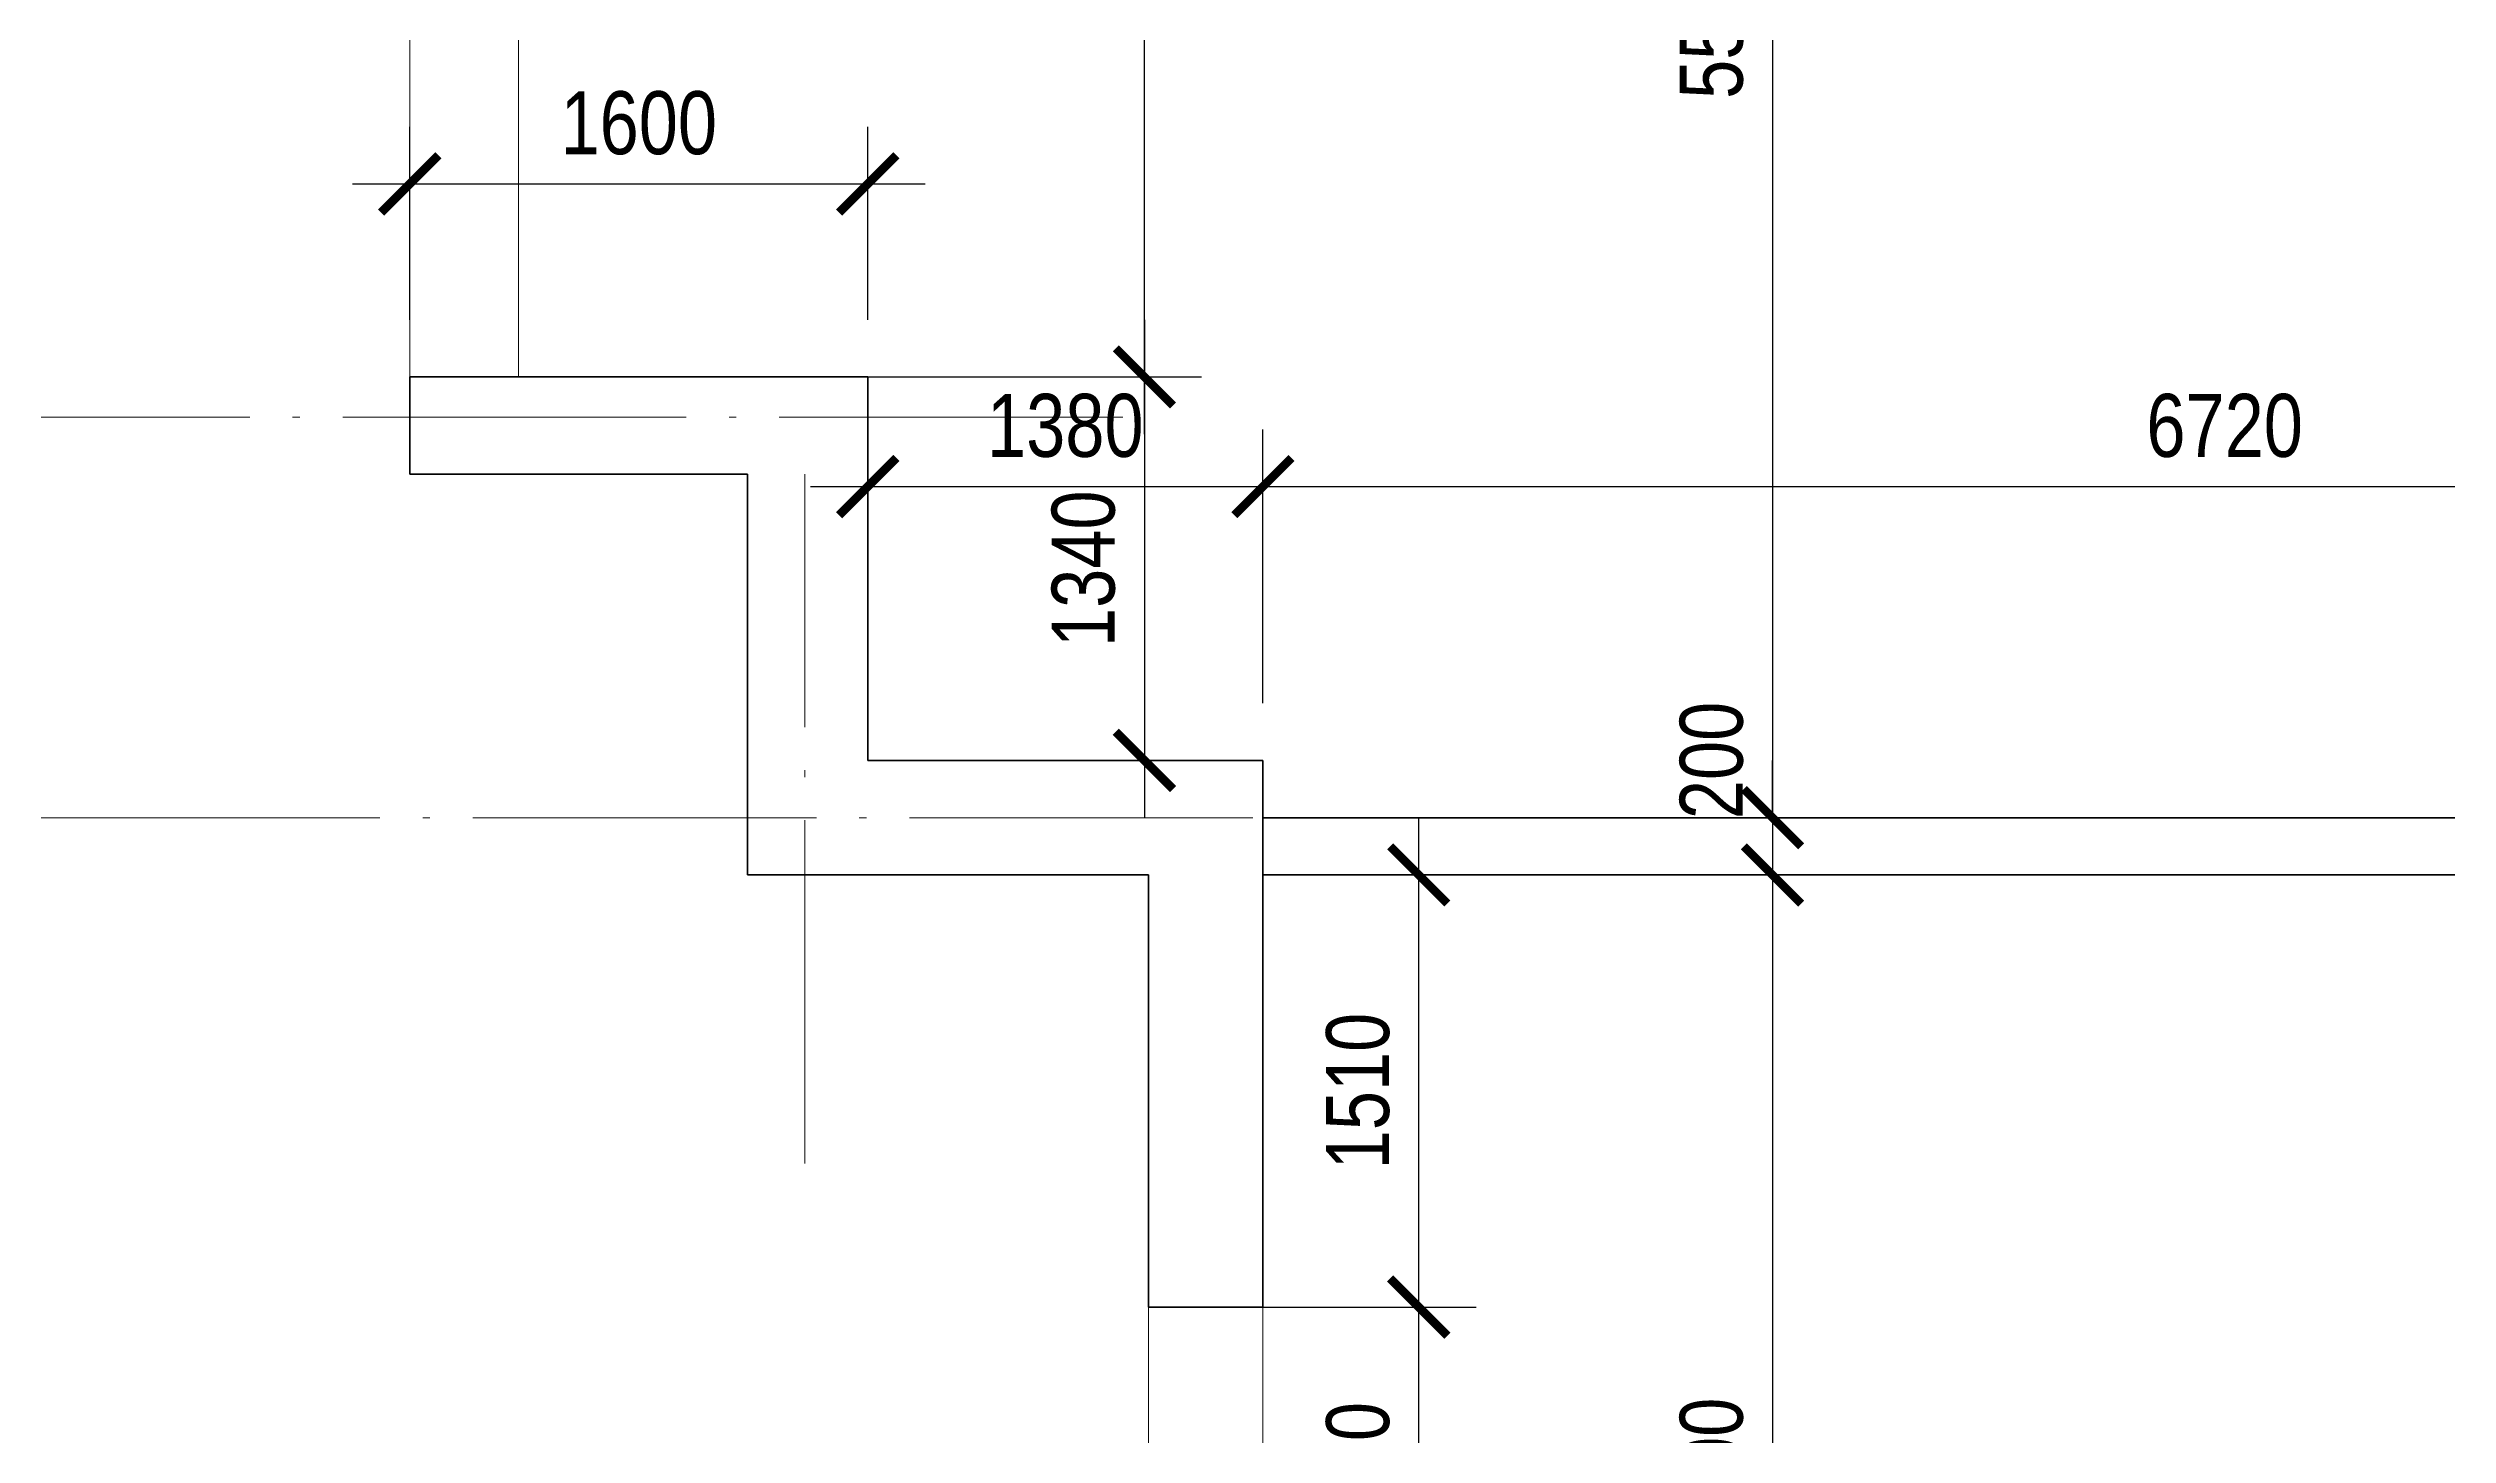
# Model space of a CAD drawing. Extents: x 4838367 to 4880367, y 1370221 to 1442915.
# Drawn here: x 4846751 to 4855135, y 1385096 to 1389942 of the extents above; entities that cross this region are included whole.
import ezdxf

# ---------------------------------------------------------------- set-up
doc = ezdxf.new("R2010")
doc.units = 0
doc.header["$MEASUREMENT"] = 0
doc.linetypes.add('ACAD_ISO04W100', pattern=[30.5, 24, -3, 0.5, -3])
doc.layers.get('0').update_dxf_attribs({"linetype": 'CONTINUOUS'})
doc.layers.get('DEFPOINTS').update_dxf_attribs({"linetype": 'CONTINUOUS'})
doc.layers.add('АР2-0_121-03_ТЕКСТ', color=121, linetype='CONTINUOUS')
doc.layers.add('ОСИ', color=30, linetype='ACAD_ISO04W100')
for name, color, linetype, lineweight in [('окна', 120, 'CONTINUOUS', 15), ('перегородки', 43, 'CONTINUOUS', 40), ('размеры внутрен', 133, 'CONTINUOUS', 25), ('стены', 7, 'CONTINUOUS', 60)]:
    doc.layers.add(name, color=color, linetype=linetype, lineweight=lineweight)
doc.styles.add('AR220M100', font='arial.ttf', dxfattribs={"width": 0.8, "height": 220})
doc.dimstyles.new('100', dxfattribs={"dimtxt": 1, "dimasz": 200, "dimexe": 200, "dimexo": 200, "dimgap": 100, "dimtad": 1, "dimdec": 0, "dimrnd": 1, "dimzin": 13, "dimdsep": 46, "dimtxsty": 'AR220M100', "dimblk1": 'ARCHTICK', "dimblk2": 'ARCHTICK', "dimsah": 1, "dimcen": 100, "dimdle": 200, "dimclrd": 256, "dimclre": 256, "dimclrt": 256, "dimadec": 0, "dimazin": 0, "dimtfac": 1, "dimtdec": 0, "dimtofl": 0, "dimtmove": 1, "dimatfit": 3, "dimldrblk": 'ARCHTICK', "dimfxl": 200, "dimtolj": 1, "dimtzin": 13, "dimlwd": -1, "dimlwe": -1, "dimarcsym": 0})

# ---------------------------------------------------------------- blocks, each defined once
blk = doc.blocks.new('_ARCHTICK')
at = {"color": 0, "linetype": 'ByBlock', "const_width": 0.15}
blk.add_lwpolyline([(-0.5, -0.5), (0.5, 0.5)], dxfattribs=at)
blk = doc.blocks.new('*D85')
at = {"layer": 'DEFPOINTS', "color": 0, "transparency": 16777216}
for p in [(4852724.8, 1392822.9), (4852724.8, 1387252.9), (4852775.6, 1387252.9)]:
    blk.add_point(p, dxfattribs=at)
at = {"layer": 'размеры внутрен', "transparency": 16777216}
for p, q in [((4852775.6, 1393022.9), (4852775.6, 1387052.9)), ((4852924.8, 1392822.9), (4852975.6, 1392822.9)), ((4852924.8, 1387252.9), (4852975.6, 1387252.9))]:
    blk.add_line(p, q, dxfattribs=at)
at = {"layer": 'размеры внутрен', "transparency": 16777216, "xscale": 200, "yscale": 200, "zscale": 200}
for p, rotation in [((4852775.6, 1392822.9), 90), ((4852775.6, 1387252.9), 270)]:
    blk.add_blockref('_ARCHTICK', p, dxfattribs=dict(at, rotation=rotation))
at = {"layer": 'размеры внутрен', "transparency": 16777216, "insert": (4852563.2, 1390037.9), "char_height": 220, "attachment_point": 5, "rotation": 90, "style": 'AR220M100'}
blk.add_mtext('\\A1;5570', dxfattribs=at)
blk = doc.blocks.new('*D86')
at = {"layer": 'DEFPOINTS', "color": 0, "transparency": 16777216}
for p in [(4852775.6, 1387052.9), (4852775.6, 1382852.9), (4852775.6, 1382852.9)]:
    blk.add_point(p, dxfattribs=at)
at = {"layer": 'размеры внутрен', "transparency": 16777216}
for p, q in [((4852775.6, 1387252.9), (4852775.6, 1382652.9)), ((4852575.6, 1387052.9), (4852575.6, 1387052.9)), ((4852575.6, 1382852.9), (4852575.6, 1382852.9))]:
    blk.add_line(p, q, dxfattribs=at)
at = {"layer": 'размеры внутрен', "transparency": 16777216, "xscale": 200, "yscale": 200, "zscale": 200}
for p, rotation in [((4852775.6, 1387052.9), 90), ((4852775.6, 1382852.9), 270)]:
    blk.add_blockref('_ARCHTICK', p, dxfattribs=dict(at, rotation=rotation))
at = {"layer": 'размеры внутрен', "transparency": 16777216, "insert": (4852563.2, 1384952.9), "char_height": 220, "attachment_point": 5, "rotation": 90, "style": 'AR220M100'}
blk.add_mtext('\\A1;4200', dxfattribs=at)
blk = doc.blocks.new('*D94')
at = {"layer": 'DEFPOINTS', "color": 0, "transparency": 16777216}
for p in [(4848015, 1391882.9), (4850581.5, 1391882.9), (4848015, 1388792.9)]:
    blk.add_point(p, dxfattribs=at)
at = {"layer": 'размеры внутрен', "transparency": 16777216}
for p, q in [((4850581.5, 1388592.9), (4850581.5, 1392082.9)), ((4848215, 1391882.9), (4850781.5, 1391882.9)), ((4848215, 1388792.9), (4850781.5, 1388792.9))]:
    blk.add_line(p, q, dxfattribs=at)
at = {"layer": 'размеры внутрен', "transparency": 16777216, "xscale": 200, "yscale": 200, "zscale": 200}
for p, rotation in [((4850581.5, 1391882.9), 90), ((4850581.5, 1388792.9), 270)]:
    blk.add_blockref('_ARCHTICK', p, dxfattribs=dict(at, rotation=rotation))
at = {"layer": 'размеры внутрен', "transparency": 16777216, "insert": (4850369.1, 1390337.9), "char_height": 220, "attachment_point": 5, "rotation": 90, "style": 'AR220M100'}
blk.add_mtext('\\A1;3090', dxfattribs=at)
blk = doc.blocks.new('*D103')
at = {"layer": 'DEFPOINTS', "color": 0, "transparency": 16777216}
for p in [(4849615, 1388792.9), (4849615, 1387452.9), (4850581.5, 1387452.9)]:
    blk.add_point(p, dxfattribs=at)
at = {"layer": 'размеры внутрен', "transparency": 16777216}
for p, q in [((4850581.5, 1388992.9), (4850581.5, 1387252.9)), ((4849815, 1388792.9), (4850781.5, 1388792.9)), ((4849815, 1387452.9), (4850781.5, 1387452.9))]:
    blk.add_line(p, q, dxfattribs=at)
at = {"layer": 'размеры внутрен', "transparency": 16777216, "xscale": 200, "yscale": 200, "zscale": 200}
for p, rotation in [((4850581.5, 1388792.9), 90), ((4850581.5, 1387452.9), 270)]:
    blk.add_blockref('_ARCHTICK', p, dxfattribs=dict(at, rotation=rotation))
at = {"layer": 'размеры внутрен', "transparency": 16777216, "insert": (4850369.1, 1388122.9), "char_height": 220, "attachment_point": 5, "rotation": 90, "style": 'AR220M100'}
blk.add_mtext('\\A1;1340', dxfattribs=at)
blk = doc.blocks.new('*D105')
at = {"layer": 'DEFPOINTS', "color": 0, "transparency": 16777216}
for p in [(4849615, 1389467.2), (4848015, 1388792.9), (4849615, 1388792.9)]:
    blk.add_point(p, dxfattribs=at)
at = {"layer": 'размеры внутрен', "transparency": 16777216}
for p, q in [((4848015, 1388992.9), (4848015, 1389667.2)), ((4849615, 1388992.9), (4849615, 1389667.2)), ((4847815, 1389467.2), (4849815, 1389467.2))]:
    blk.add_line(p, q, dxfattribs=at)
at = {"layer": 'размеры внутрен', "transparency": 16777216, "xscale": 200, "yscale": 200, "zscale": 200, "rotation": 180}
blk.add_blockref('_ARCHTICK', (4848015, 1389467.2), dxfattribs=at)
at = {"layer": 'размеры внутрен', "transparency": 16777216, "xscale": 200, "yscale": 200, "zscale": 200}
blk.add_blockref('_ARCHTICK', (4849615, 1389467.2), dxfattribs=at)
at = {"layer": 'размеры внутрен', "transparency": 16777216, "insert": (4848815, 1389679.6), "char_height": 220, "attachment_point": 5, "style": 'AR220M100'}
blk.add_mtext('\\A1;1600', dxfattribs=at)
blk = doc.blocks.new('*D120')
at = {"layer": 'DEFPOINTS', "color": 0, "transparency": 16777216}
for p in [(4850595.2, 1385542.9), (4851540, 1385542.9), (4850595.2, 1384332.9)]:
    blk.add_point(p, dxfattribs=at)
at = {"layer": 'АР2-0_121-03_ТЕКСТ', "transparency": 16777216}
for p, q in [((4851540, 1384132.9), (4851540, 1385742.9)), ((4850795.2, 1385542.9), (4851740, 1385542.9)), ((4850795.2, 1384332.9), (4851740, 1384332.9))]:
    blk.add_line(p, q, dxfattribs=at)
at = {"layer": 'АР2-0_121-03_ТЕКСТ', "transparency": 16777216, "xscale": 200, "yscale": 200, "zscale": 200}
for p, rotation in [((4851540, 1385542.9), 90), ((4851540, 1384332.9), 270)]:
    blk.add_blockref('_ARCHTICK', p, dxfattribs=dict(at, rotation=rotation))
at = {"layer": 'АР2-0_121-03_ТЕКСТ', "transparency": 16777216, "insert": (4851327.7, 1384937.9), "char_height": 220, "attachment_point": 5, "rotation": 90, "style": 'AR220M100'}
blk.add_mtext('\\A1;1210', dxfattribs=at)
blk = doc.blocks.new('*D122')
at = {"layer": 'DEFPOINTS', "color": 0, "transparency": 16777216}
for p in [(4850995.2, 1388409.8), (4849615, 1387452.9), (4850995.2, 1387452.9)]:
    blk.add_point(p, dxfattribs=at)
at = {"layer": 'АР2-0_121-03_ТЕКСТ', "transparency": 16777216}
for p, q in [((4849615, 1387652.9), (4849615, 1388609.8)), ((4850995.2, 1387652.9), (4850995.2, 1388609.8)), ((4849415, 1388409.8), (4851195.2, 1388409.8))]:
    blk.add_line(p, q, dxfattribs=at)
at = {"layer": 'АР2-0_121-03_ТЕКСТ', "transparency": 16777216, "xscale": 200, "yscale": 200, "zscale": 200, "rotation": 180}
blk.add_blockref('_ARCHTICK', (4849615, 1388409.8), dxfattribs=at)
at = {"layer": 'АР2-0_121-03_ТЕКСТ', "transparency": 16777216, "xscale": 200, "yscale": 200, "zscale": 200}
blk.add_blockref('_ARCHTICK', (4850995.2, 1388409.8), dxfattribs=at)
at = {"layer": 'АР2-0_121-03_ТЕКСТ', "transparency": 16777216, "insert": (4850305.1, 1388622.2), "char_height": 220, "attachment_point": 5, "style": 'AR220M100'}
blk.add_mtext('\\A1;1380', dxfattribs=at)
blk = doc.blocks.new('*D174')
at = {"layer": 'DEFPOINTS', "color": 0, "transparency": 16777216}
for p in [(4850995.2, 1387052.9), (4851540, 1387052.9), (4850995.2, 1385542.9)]:
    blk.add_point(p, dxfattribs=at)
at = {"layer": 'АР2-0_121-03_ТЕКСТ', "transparency": 16777216}
for p, q in [((4851540, 1385342.9), (4851540, 1387252.9)), ((4851195.2, 1387052.9), (4851740, 1387052.9)), ((4851195.2, 1385542.9), (4851740, 1385542.9))]:
    blk.add_line(p, q, dxfattribs=at)
at = {"layer": 'АР2-0_121-03_ТЕКСТ', "transparency": 16777216, "xscale": 200, "yscale": 200, "zscale": 200}
for p, rotation in [((4851540, 1387052.9), 90), ((4851540, 1385542.9), 270)]:
    blk.add_blockref('_ARCHTICK', p, dxfattribs=dict(at, rotation=rotation))
at = {"layer": 'АР2-0_121-03_ТЕКСТ', "transparency": 16777216, "insert": (4851327.7, 1386297.9), "char_height": 220, "attachment_point": 5, "rotation": 90, "style": 'AR220M100'}
blk.add_mtext('\\A1;1510', dxfattribs=at)
blk = doc.blocks.new('*D192')
at = {"layer": 'DEFPOINTS', "color": 0, "transparency": 16777216}
for p in [(4857715.2, 1388409.8), (4850995.2, 1387452.9), (4857715.2, 1387252.9)]:
    blk.add_point(p, dxfattribs=at)
at = {"layer": 'АР2-0_121-03_ТЕКСТ', "transparency": 16777216}
for p, q in [((4850995.2, 1387652.9), (4850995.2, 1388609.8)), ((4857715.2, 1387452.9), (4857715.2, 1388609.8)), ((4850795.2, 1388409.8), (4857915.2, 1388409.8))]:
    blk.add_line(p, q, dxfattribs=at)
at = {"layer": 'АР2-0_121-03_ТЕКСТ', "transparency": 16777216, "xscale": 200, "yscale": 200, "zscale": 200, "rotation": 180}
blk.add_blockref('_ARCHTICK', (4850995.2, 1388409.8), dxfattribs=at)
at = {"layer": 'АР2-0_121-03_ТЕКСТ', "transparency": 16777216, "xscale": 200, "yscale": 200, "zscale": 200}
blk.add_blockref('_ARCHTICK', (4857715.2, 1388409.8), dxfattribs=at)
at = {"layer": 'АР2-0_121-03_ТЕКСТ', "transparency": 16777216, "insert": (4854355.2, 1388622.1), "char_height": 220, "attachment_point": 5, "style": 'AR220M100'}
blk.add_mtext('\\A1;6720', dxfattribs=at)
blk = doc.blocks.new('*D195')
at = {"layer": 'DEFPOINTS', "color": 0, "transparency": 16777216}
for p in [(4852775.6, 1387252.9), (4852775.6, 1387252.9), (4852775.6, 1387052.9)]:
    blk.add_point(p, dxfattribs=at)
at = {"layer": 'АР2-0_121-03_ТЕКСТ', "transparency": 16777216}
for p, q in [((4852775.6, 1387252.9), (4852775.6, 1387452.9)), ((4852775.6, 1387052.9), (4852775.6, 1386852.9))]:
    blk.add_line(p, q, dxfattribs=at)
at = {"layer": 'АР2-0_121-03_ТЕКСТ', "transparency": 16777216, "xscale": 200, "yscale": 200, "zscale": 200}
for p, rotation in [((4852775.6, 1387252.9), 270), ((4852775.6, 1387052.9), 90)]:
    blk.add_blockref('_ARCHTICK', p, dxfattribs=dict(at, rotation=rotation))
at = {"layer": 'АР2-0_121-03_ТЕКСТ', "transparency": 16777216, "insert": (4852563.2, 1387452.9), "char_height": 220, "attachment_point": 5, "rotation": 90, "style": 'AR220M100'}
blk.add_mtext('\\A1;200', dxfattribs=at)

msp = doc.modelspace()

# ---------------------------------------------------------------- linework, layer by layer
at = {"layer": 'окна'}
for p, q in [((4848015, 1391882.9), (4848015, 1388792.9)), ((4848395, 1391882.9), (4848395, 1388792.9)), ((4850595.2, 1385542.9), (4850595.2, 1384332.9)), ((4850995.2, 1385542.9), (4850995.2, 1384332.9))]:
    msp.add_line(p, q, dxfattribs=at)
at = {"layer": 'ОСИ', "linetype": 'ACAD_ISO04W100', "lineweight": 9, "ltscale": 50}
for p, q in [((4850505.8, 1388652.9), (4842951.9, 1388652.9)), ((4849395, 1386044.3), (4849395, 1388452.9)), ((4857060.4, 1387252.9), (4842951.9, 1387252.9))]:
    msp.add_line(p, q, dxfattribs=at)
at = {"layer": 'перегородки'}
for p, q in [((4857715.2, 1387252.9), (4850995.2, 1387252.9)), ((4857715.2, 1387052.9), (4850995.2, 1387052.9))]:
    msp.add_line(p, q, dxfattribs=at)
at = {"layer": 'стены'}
for p, q in [((4848015, 1388792.9), (4848015, 1388452.9)), ((4848015, 1388792.9), (4848395, 1388792.9)), ((4848395, 1388792.9), (4849615, 1388792.9)), ((4849615, 1387452.9), (4849615, 1388792.9)), ((4848015, 1388452.9), (4849195, 1388452.9)), ((4849195, 1387052.9), (4849195, 1388452.9)), ((4850995.2, 1387452.9), (4849615, 1387452.9)), ((4850995.2, 1387452.9), (4850995.2, 1385542.9)), ((4850595.2, 1387052.9), (4849195, 1387052.9)), ((4850595.2, 1387052.9), (4850595.2, 1385542.9)), ((4850995.2, 1385542.9), (4850595.2, 1385542.9)), ((4850995.2, 1385542.9), (4850595.2, 1385542.9))]:
    msp.add_line(p, q, dxfattribs=at)

# ---------------------------------------------------------------- dimensions: what is measured, and where the dimension line sits
at = {"layer": 'АР2-0_121-03_ТЕКСТ'}
for base, p1, p2, picture, middle in [((4850995.2, 1388409.8), (4849615, 1387452.9), (4850995.2, 1387452.9), '*D122', (4850305.1, 1388622.2)), ((4857715.2, 1388409.8), (4850995.2, 1387452.9), (4857715.2, 1387252.9), '*D192', (4854355.2, 1388622.1))]:
    dim = msp.add_linear_dim(base=base, p1=p1, p2=p2, dimstyle='100', override={"dimzin": 1}, dxfattribs=at)
    dim.commit()
    dim.dimension.update_dxf_attribs({"geometry": picture, "text_midpoint": middle})
dim = msp.add_linear_dim(base=(4852775.6, 1387252.9), p1=(4852775.6, 1387052.9), p2=(4852775.6, 1387252.9), angle=90, dimstyle='100', override={"dimzin": 1}, dxfattribs=at)
dim.commit()
dim.dimension.update_dxf_attribs({"geometry": '*D195', "text_midpoint": (4852775.6, 1387452.9), "dimtype": 160})
for base, p1, p2, picture, middle in [((4851540, 1387052.9), (4850995.2, 1385542.9), (4850995.2, 1387052.9), '*D174', (4851327.7, 1386297.9)), ((4851540, 1385542.9), (4850595.2, 1384332.9), (4850595.2, 1385542.9), '*D120', (4851327.7, 1384937.9))]:
    dim = msp.add_linear_dim(base=base, p1=p1, p2=p2, angle=90, dimstyle='100', override={"dimzin": 1}, dxfattribs=at)
    dim.commit()
    dim.dimension.update_dxf_attribs({"geometry": picture, "text_midpoint": middle})
at = {"layer": 'размеры внутрен'}
for base, p1, p2, picture, middle in [((4852775.6, 1387252.9), (4852724.8, 1392822.9), (4852724.8, 1387252.9), '*D85', (4852563.2, 1390037.9)), ((4850581.5, 1391882.9), (4848015, 1388792.9), (4848015, 1391882.9), '*D94', (4850369.1, 1390337.9)), ((4850581.5, 1387452.9), (4849615, 1388792.9), (4849615, 1387452.9), '*D103', (4850369.1, 1388122.9)), ((4852775.6, 1382852.9), (4852775.6, 1387052.9), (4852775.6, 1382852.9), '*D86', (4852563.2, 1384952.9))]:
    dim = msp.add_linear_dim(base=base, p1=p1, p2=p2, angle=90, dimstyle='100', dxfattribs=at)
    dim.commit()
    dim.dimension.update_dxf_attribs({"geometry": picture, "text_midpoint": middle})
dim = msp.add_linear_dim(base=(4849615, 1389467.2), p1=(4848015, 1388792.9), p2=(4849615, 1388792.9), dimstyle='100', dxfattribs=at)
dim.commit()
dim.dimension.update_dxf_attribs({"geometry": '*D105', "text_midpoint": (4848815, 1389679.6)})

doc.saveas('drawing.dxf')
